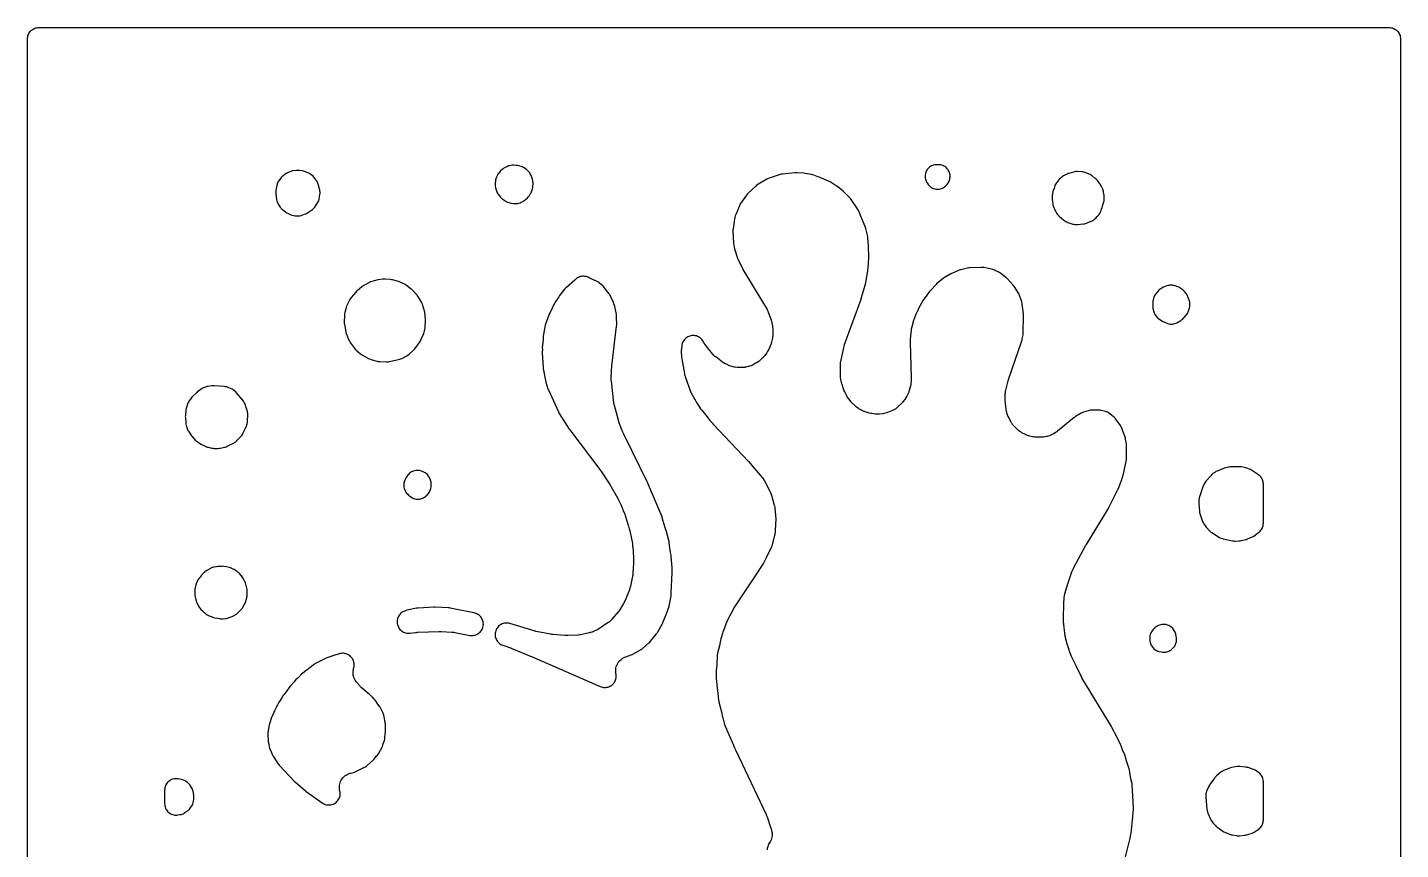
# Model space of a CAD drawing. Header units: millimetres. Extents: x 0 to 300, y 0 to 300.
# Drawn here: x -0.1 to 300.1, y 120.5 to 300.1 of the extents above; entities that cross this region are included whole.
import ezdxf

# ---------------------------------------------------------------- set-up
doc = ezdxf.new("R2010")
doc.units = ezdxf.units.MM
doc.layers.add('CUT', color=7, linetype='CONTINUOUS')

msp = doc.modelspace()

# ---------------------------------------------------------------- linework, layer by layer
at = {"layer": 'CUT'}
for points in [[(-0.15, 2.927), (-0.15, 297), (-0.15, 297.5886), (-0.135, 297.8947), (-0.099, 298.1371), (-0.0395, 298.3748), (0.0431, 298.6056), (0.1479, 298.8271), (0.2738, 299.0373), (0.4198, 299.2341), (0.5844, 299.4156), (0.7659, 299.5802), (0.9627, 299.7262), (1.1729, 299.8521), (1.3944, 299.9569), (1.6252, 300.0395), (1.8629, 300.099), (2.1053, 300.135), (2.4114, 300.15), (297.5872, 300.15), (297.8933, 300.135), (298.1357, 300.099), (298.3734, 300.0395), (298.6041, 299.9569), (298.8256, 299.8521), (299.0358, 299.7262), (299.2326, 299.5802), (299.4142, 299.4156), (299.5787, 299.2341), (299.7247, 299.0373), (299.8507, 298.8271), (299.9554, 298.6056), (300.038, 298.3748), (300.0975, 298.1371), (300.1335, 297.8947), (300.1485, 297.5886), (300.1485, 297.0131), (300.1485, 2.4114)], [(239.9612, 118.8582), (241.0174, 122.9747), (241.0774, 123.2929), (241.0946, 123.4336), (241.1643, 123.7114), (241.2263, 124.0634), (241.523, 126.9406), (241.5904, 127.4923), (241.604, 127.7252), (241.7638, 129.275), (241.7764, 129.4773), (241.7726, 129.68), (241.4777, 134.6324), (241.4533, 134.8622), (241.4078, 135.0887), (241.1946, 135.9435), (240.9259, 137.2671), (240.8402, 137.8357), (240.7942, 138.0663), (240.7268, 138.2915), (240.5529, 138.7866), (240.2166, 139.8655), (240.0134, 140.6804), (239.9453, 140.9072), (239.856, 141.1266), (239.34, 142.2401), (239.0335, 143.1126), (238.9159, 143.392), (237.6397, 145.9738), (237.6225, 146.0079), (237.6193, 146.0141), (237.541, 146.1551), (237.4728, 146.2692), (237.0944, 147.0857), (236.9623, 147.3333), (230.4809, 157.9945), (230.4729, 158.0095), (230.4548, 158.0432), (230.3401, 158.2567), (230.2013, 158.5149), (229.1774, 160.5749), (228.2002, 162.6281), (227.8379, 163.5817), (226.9779, 166.3503), (226.9308, 166.5151), (226.923, 166.5448), (226.8517, 166.8799), (226.8467, 166.9101), (226.8226, 167.0798), (226.4371, 170.3216), (226.4149, 170.5917), (226.4064, 170.7754), (226.4037, 171.0464), (226.4879, 174.2504), (226.5788, 175.4888), (226.5849, 175.5508), (226.726, 176.3159), (227.2762, 178.3085), (228.3614, 181.3484), (228.402, 181.4554), (228.6135, 181.9045), (228.6449, 181.9712), (228.6492, 181.9804), (231.3503, 186.9547), (231.3943, 187.0334), (231.4248, 187.0866), (231.4707, 187.1642), (236.3335, 195.1755), (236.3529, 195.2079), (236.3564, 195.2138), (236.4325, 195.3536), (238.3316, 199.1224), (238.4303, 199.3444), (239.0617, 200.9746), (239.0709, 200.9987), (239.0726, 201.0032), (239.1085, 201.1057), (239.5849, 202.5638), (239.6668, 202.8855), (240.1955, 205.744), (240.2267, 205.9701), (240.2372, 206.1981), (240.2377, 208.7063), (240.2279, 208.9281), (240.1985, 209.1481), (240.0136, 210.1792), (239.9681, 210.3835), (239.9056, 210.5832), (239.1983, 212.5521), (239.1138, 212.7579), (239.0113, 212.9555), (238.8917, 213.1432), (237.9148, 214.5349), (237.7426, 214.7532), (237.5473, 214.9511), (237.3312, 215.126), (236.2664, 215.8942), (236.0565, 216.0302), (235.8341, 216.1445), (235.6013, 216.236), (235.3606, 216.3039), (234.6741, 216.4607), (234.4707, 216.4984), (234.2648, 216.5191), (234.058, 216.5228), (232.5432, 216.4868), (232.3134, 216.4708), (232.0861, 216.4336), (231.8631, 216.3757), (230.8168, 216.0517), (230.5456, 215.9502), (230.288, 215.8181), (229.0783, 215.106), (228.9173, 215.0028), (228.7647, 214.8876), (225.1474, 211.9324), (224.9607, 211.7893), (224.8307, 211.6961), (224.635, 211.5648), (224.2665, 211.3341), (224.1216, 211.2478), (224.0954, 211.233), (223.819, 211.0928), (223.5312, 210.978), (223.5027, 210.9681), (223.3422, 210.9163), (222.8337, 210.7647), (222.6757, 210.7214), (222.6472, 210.7142), (222.3521, 210.6537), (222.0529, 210.6192), (222.0237, 210.6171), (221.86, 210.609), (220.6267, 210.5752), (220.4596, 210.5743), (220.4297, 210.5748), (220.1231, 210.5938), (219.8194, 210.6399), (219.7901, 210.6457), (219.6269, 210.6818), (219.0399, 210.8254), (218.8238, 210.8852), (218.7857, 210.897), (218.3664, 211.0546), (218.33, 211.0708), (218.1281, 211.1681), (217.3466, 211.5741), (217.1884, 211.6611), (217.1605, 211.6774), (216.882, 211.858), (216.6222, 212.0645), (216.598, 212.0858), (216.4651, 212.2081), (215.6931, 212.9537), (215.5581, 213.091), (215.5347, 213.1161), (215.3067, 213.3867), (215.1077, 213.6793), (215.0898, 213.7086), (214.9941, 213.8757), (214.4737, 214.8405), (214.3778, 215.031), (214.3617, 215.0655), (214.2032, 215.4614), (214.1911, 215.4974), (214.129, 215.7015), (214.0289, 216.0674), (213.9918, 216.2147), (213.9857, 216.2413), (213.9295, 216.5398), (213.9256, 216.5667), (213.9066, 216.7175), (213.7048, 218.633), (213.6861, 218.9061), (213.6802, 219.0917), (213.6814, 219.3654), (213.7109, 220.0816), (213.7232, 220.2674), (213.7262, 220.3005), (213.7782, 220.669), (213.7845, 220.7017), (213.8242, 220.8836), (214.3271, 222.9412), (214.3725, 223.1097), (214.406, 223.2234), (214.4591, 223.3896), (217.3276, 231.6885), (217.3848, 231.8778), (217.4268, 232.071), (217.5823, 232.9526), (217.6092, 233.1521), (217.62, 233.3531), (217.6725, 237.24), (217.6562, 237.5611), (217.4137, 239.6568), (217.3684, 239.9219), (217.2949, 240.1807), (216.8154, 241.5784), (216.7047, 241.8485), (216.5633, 242.1038), (215.7117, 243.4498), (215.584, 243.633), (215.4404, 243.8041), (214.1185, 245.2435), (213.9682, 245.3938), (213.8056, 245.5308), (212.638, 246.433), (212.3876, 246.6032), (212.1185, 246.742), (210.9746, 247.2466), (210.7036, 247.3478), (210.4228, 247.4171), (209.0404, 247.6741), (208.7654, 247.7096), (208.4883, 247.7145), (205.9552, 247.6181), (205.7108, 247.5968), (205.4697, 247.5516), (203.9958, 247.1998), (203.8117, 247.1483), (203.6319, 247.0829), (202.1413, 246.4747), (201.9651, 246.3947), (201.7956, 246.3013), (200.4107, 245.467), (200.1116, 245.2554), (198.7689, 244.1496), (198.5574, 243.954), (197.3192, 242.6682), (197.1014, 242.4088), (195.9446, 240.8255), (195.7775, 240.5641), (194.7604, 238.7319), (194.6609, 238.5322), (194.3599, 237.8537), (194.3034, 237.7452), (194.1769, 237.4698), (194.1013, 237.2706), (193.7505, 236.4799), (193.6796, 236.302), (193.6225, 236.1192), (193.1687, 234.4422), (193.1203, 234.2256), (193.0913, 234.0056), (192.9189, 232.021), (192.9102, 231.7456), (192.9118, 231.6775), (192.8906, 231.4225), (192.8842, 231.1124), (192.9798, 228.7959), (193.1059, 223.4581), (193.1057, 223.2723), (193.1024, 223.146), (193.093, 222.9604), (193.0455, 222.3338), (193.027, 222.1492), (193.0228, 222.1163), (192.9584, 221.751), (192.9511, 221.7187), (192.9054, 221.5388), (192.6419, 220.5994), (192.5898, 220.4294), (192.583, 220.4088), (192.4675, 220.1307), (192.4036, 219.9925), (192.3998, 219.9844), (192.3995, 219.9839), (192.3995, 219.9838), (192.3419, 219.8702), (192.1921, 219.5925), (191.7173, 218.8318), (191.6332, 218.703), (191.6177, 218.6803), (191.4488, 218.4534), (191.262, 218.2412), (191.2429, 218.2213), (191.1344, 218.1124), (190.1394, 217.1538), (190.0092, 217.0342), (189.9854, 217.0134), (189.7312, 216.8109), (189.4828, 216.6489), (189.1952, 216.4977), (189.1665, 216.4844), (189.0046, 216.4134), (187.967, 215.9875), (187.803, 215.9246), (187.7734, 215.9141), (187.4644, 215.8199), (187.148, 215.7551), (187.117, 215.7502), (186.9428, 215.7272), (186.1787, 215.6441), (185.9702, 215.6273), (185.9329, 215.6253), (185.5146, 215.6267), (185.4774, 215.6289), (185.2689, 215.6471), (184.5159, 215.734), (184.3411, 215.7583), (184.3099, 215.7634), (183.9647, 215.8367), (183.9341, 215.8447), (183.7645, 215.8934), (183.0943, 216.1031), (182.8965, 216.1711), (182.8616, 216.1842), (182.479, 216.3527), (182.4458, 216.3696), (182.2621, 216.4696), (181.6906, 216.8017), (181.5295, 216.9008), (181.5012, 216.9192), (181.1952, 217.141), (181.1689, 217.1622), (181.0246, 217.2844), (180.4744, 217.775), (180.3509, 217.8901), (180.3293, 217.9112), (180.0986, 218.1575), (180.079, 218.1805), (179.9722, 218.3112), (179.4642, 218.9622), (179.3567, 219.107), (179.3381, 219.1333), (179.1513, 219.4271), (178.9542, 219.7994), (178.6103, 220.4758), (178.501, 220.7106), (178.4323, 220.8725), (178.3395, 221.1143), (177.9936, 222.1172), (177.9487, 222.2563), (177.9411, 222.2814), (177.8676, 222.5643), (177.862, 222.5899), (177.8336, 222.7333), (177.6697, 223.6547), (177.6482, 226.3188), (177.6504, 226.4808), (177.6514, 226.5097), (177.6768, 226.8327), (177.6802, 226.8602), (178.3733, 230.1573), (178.4365, 230.4131), (178.4855, 230.585), (178.5665, 230.8357), (182.1696, 240.7753), (182.1785, 240.8002), (182.1801, 240.8047), (182.2145, 240.9105), (183.1631, 244.0583), (183.242, 244.4103), (183.6196, 246.9379), (183.6355, 247.1331), (183.6459, 247.1882), (183.6812, 247.455), (183.8654, 249.8235), (183.8723, 250.0723), (183.8232, 252.3093), (183.7942, 252.6377), (183.7194, 253.1197), (183.6293, 254.3658), (183.6065, 254.5672), (183.5675, 254.7661), (183.2173, 256.233), (183.1577, 256.4418), (183.0803, 256.6446), (182.033, 259.0668), (181.9526, 259.266), (181.8702, 259.4486), (181.8601, 259.4668), (181.5033, 260.2922), (181.3906, 260.5202), (181.2553, 260.7356), (179.8496, 262.7399), (179.7245, 262.9035), (179.5863, 263.0562), (178.4974, 264.1647), (178.2641, 264.3742), (176.9834, 265.3864), (176.7484, 265.5511), (175.3966, 266.3872), (175.2058, 266.494), (175.0064, 266.5837), (173.9868, 266.9898), (173.2411, 267.3408), (173.0125, 267.4348), (172.7758, 267.5059), (172.5521, 267.5611), (171.8323, 267.8478), (171.6156, 267.9227), (171.393, 267.9775), (169.9337, 268.2665), (169.5971, 268.3096), (168.1171, 268.398), (167.9204, 268.402), (167.7239, 268.3905), (164.9784, 268.1211), (164.7092, 268.0797), (164.4461, 268.0094), (162.0857, 267.2381), (161.8319, 267.1396), (161.5903, 267.0141), (159.5522, 265.8098), (159.3274, 265.66), (159.12, 265.4868), (157.4382, 263.9202), (157.251, 263.7259), (157.0858, 263.5126), (155.801, 261.6541), (155.6591, 261.4229), (155.543, 261.1777), (154.8202, 259.4081), (154.7391, 259.2353), (154.6302, 258.9629), (154.5539, 258.6795), (154.4465, 258.1607), (154.4085, 257.9171), (154.3965, 257.7035), (154.1558, 256.1627), (154.1285, 255.8932), (154.1306, 255.6224), (154.2951, 252.9626), (154.3424, 252.609), (154.5111, 251.7962), (154.575, 251.5513), (155.1472, 249.7392), (155.2672, 249.4315), (156.1978, 247.4451), (156.3215, 247.2134), (161.5929, 238.4827), (161.6799, 238.3307), (161.6948, 238.3032), (161.847, 237.9879), (161.8593, 237.9591), (161.8815, 237.9034), (162.4866, 236.2129), (162.5117, 236.1372), (162.5164, 236.1179), (162.5485, 235.9729), (162.7727, 234.8552), (162.7743, 234.8457), (162.7963, 234.7061), (162.7981, 234.6948), (162.8053, 234.6491), (162.8146, 234.59), (162.8467, 234.261), (162.8483, 234.2273), (162.8524, 234.0388), (162.8493, 233.0506), (162.8435, 232.8549), (162.8416, 232.82), (162.7995, 232.4308), (162.7939, 232.3963), (162.7577, 232.2038), (162.5771, 231.3653), (162.5303, 231.1727), (162.521, 231.1385), (162.3972, 230.7621), (162.3844, 230.7292), (162.3077, 230.5464), (161.9583, 229.7715), (161.8731, 229.5949), (161.857, 229.5637), (161.6594, 229.225), (161.6402, 229.1958), (161.5283, 229.0346), (161.0544, 228.3885), (160.9205, 228.2167), (160.8958, 228.1868), (160.5994, 227.8681), (160.5713, 227.8412), (160.4097, 227.6952), (159.8611, 227.2279), (159.7104, 227.1061), (159.683, 227.0851), (159.3639, 226.8657), (159.3344, 226.8476), (159.1667, 226.7506), (158.5675, 226.4241), (158.4287, 226.3522), (158.4036, 226.3398), (158.1407, 226.2238), (157.869, 226.1301), (157.8421, 226.1221), (157.6915, 226.0804), (156.9948, 225.9035), (156.8312, 225.8658), (156.8018, 225.8597), (156.5523, 225.8196), (156.1849, 225.7892), (156.1594, 225.7885), (155.9916, 225.7881), (155.3376, 225.8011), (155.1231, 225.8115), (155.085, 225.8144), (154.6597, 225.8719), (154.6221, 225.8792), (154.4126, 225.9261), (153.8912, 226.0586), (153.7425, 226.0997), (153.7161, 226.1076), (153.4244, 226.2078), (153.3986, 226.2179), (153.2561, 226.277), (152.698, 226.5218), (152.5015, 226.6149), (152.467, 226.6325), (152.0919, 226.852), (152.0596, 226.8735), (151.8822, 226.9992), (150.3658, 228.141), (150.238, 228.2417), (150.2156, 228.2602), (149.9932, 228.4601), (149.7889, 228.6785), (149.77, 228.7006), (149.6668, 228.8264), (148.0035, 230.9473), (147.9075, 231.0752), (147.8908, 231.0985), (147.7156, 231.3661), (147.7009, 231.3907), (147.6133, 231.5453), (147.4843, 231.7492), (147.3362, 231.9397), (147.1705, 232.1151), (146.9886, 232.2737), (146.7923, 232.414), (146.5834, 232.5347), (146.3639, 232.6347), (146.1357, 232.7131), (145.901, 232.7691), (145.662, 232.8023), (145.4209, 232.8122), (145.18, 232.7989), (144.9415, 232.7624), (144.7076, 232.7031), (144.4806, 232.6215), (144.2624, 232.5184), (144.0552, 232.3948), (143.8609, 232.2517), (143.6813, 232.0906), (143.5181, 231.9129), (143.3727, 231.7204), (143.2466, 231.5147), (143.1409, 231.2978), (143.0566, 231.0717), (142.9945, 230.8385), (142.9551, 230.6005), (142.8652, 229.8253), (142.85, 229.6231), (142.8512, 229.4204), (142.9161, 228.0326), (142.955, 227.6948), (143.546, 224.4986), (143.5803, 224.3021), (143.6366, 224.0543), (143.6732, 223.9459), (143.6913, 223.8877), (144.9412, 220.384), (145.0205, 220.1881), (145.1162, 219.9996), (145.9911, 218.4421), (146.1709, 218.1662), (146.6435, 217.5362), (147.0827, 216.823), (147.2782, 216.5488), (148.5224, 215.0315), (149.1017, 214.2593), (149.2798, 214.0473), (149.6683, 213.634), (149.7363, 213.551), (149.7572, 213.5259), (149.761, 213.5214), (149.8526, 213.4185), (157.5454, 205.2431), (160.4793, 201.8728), (160.6153, 201.7072), (160.6386, 201.6771), (160.7788, 201.4731), (161.1093, 200.9118), (162.2155, 198.8266), (162.306, 198.6442), (162.3104, 198.6346), (162.5633, 197.9214), (162.575, 197.8883), (162.5757, 197.8863), (162.5762, 197.885), (163.1663, 195.7567), (163.2047, 195.6061), (163.211, 195.579), (163.269, 195.2737), (163.273, 195.2462), (163.2925, 195.092), (163.4624, 193.4748), (163.4805, 193.2158), (163.4868, 193.0398), (163.487, 192.7801), (163.3966, 190.1082), (163.3837, 189.9004), (163.3804, 189.8634), (163.3245, 189.4799), (163.3036, 189.3887), (163.3007, 189.3761), (163.2753, 189.2645), (163.2464, 189.138), (162.6312, 186.7869), (162.6178, 186.7409), (162.5761, 186.647), (161.4222, 184.2266), (160.8294, 183.0766), (160.8022, 183.0318), (158.5598, 179.6055), (154.6325, 173.7528), (154.4917, 173.5156), (152.8276, 170.324), (152.7092, 170.061), (151.9206, 167.9984), (151.8236, 167.6841), (151.5926, 166.713), (151.5142, 166.4807), (151.4368, 166.1975), (151.1759, 164.9613), (150.7917, 163.3463), (150.7504, 163.1317), (150.7281, 162.9143), (150.6108, 160.9172), (150.5185, 160.0648), (150.5042, 159.8298), (150.4914, 158.8855), (150.4608, 158.3645), (150.4572, 158.1592), (150.4704, 157.9543), (150.631, 156.4397), (150.895, 153.8719), (150.9186, 153.7263), (150.9825, 153.1244), (151.0457, 152.7716), (151.6821, 150.2698), (151.8104, 149.6958), (151.8719, 149.4705), (151.9352, 149.2752), (152.3153, 147.7809), (152.3733, 147.5864), (152.4469, 147.3972), (154.2389, 143.2915), (154.4833, 142.6982), (154.4946, 142.6713), (154.4965, 142.6668), (154.547, 142.5558), (154.6786, 142.2841), (154.7232, 142.1819), (154.7548, 142.1124), (161.3966, 128.0803), (161.4747, 127.9038), (161.5246, 127.7825), (161.5935, 127.6021), (162.4602, 125.1449), (162.5126, 124.985), (162.5214, 124.9561), (162.6044, 124.6299), (162.6105, 124.6005), (162.641, 124.4349), (162.6618, 124.3056), (162.686, 124.1278), (162.6896, 124.096), (162.7106, 123.767), (162.7011, 123.4663), (162.6628, 123.168), (162.5962, 122.8747), (162.5019, 122.589), (162.3808, 122.3137), (162.2339, 122.0513), (162.0708, 121.8159), (161.9386, 121.603), (161.8284, 121.378), (161.7412, 121.143), (161.678, 120.9005), (161.6394, 120.6528), (161.6258, 120.4026)]]:
    msp.add_lwpolyline(points, dxfattribs=at)
for points in [[(54.3429, 262.5259), (54.394, 262.2583), (54.4739, 261.9978), (54.5817, 261.7475), (54.716, 261.5105), (55.1096, 260.8968), (55.2337, 260.7205), (55.3725, 260.5556), (55.525, 260.4032), (55.6901, 260.2645), (56.2676, 259.8205), (56.4982, 259.6628), (56.745, 259.5319), (57.2732, 259.2884), (57.4821, 259.2033), (57.6979, 259.1374), (58.1246, 259.0278), (58.3295, 258.9842), (58.5372, 258.958), (58.7465, 258.9492), (58.9287, 258.9492), (59.1881, 258.9627), (59.4447, 259.003), (59.6958, 259.0698), (60.427, 259.3056), (60.6576, 259.3927), (60.8786, 259.5021), (61.0876, 259.6328), (62.1596, 260.3786), (62.3523, 260.5271), (62.5297, 260.6937), (62.69, 260.8767), (62.8318, 261.0744), (63.3129, 261.8193), (63.4421, 262.0442), (63.5473, 262.2813), (63.6274, 262.528), (63.6815, 262.7817), (63.819, 263.643), (63.8457, 263.8874), (63.8483, 264.1332), (63.8268, 264.3781), (63.7813, 264.6198), (63.5241, 265.6921), (63.465, 265.8991), (63.3882, 266.1002), (63.2945, 266.294), (63.1844, 266.479), (62.8086, 267.0528), (62.6604, 267.256), (62.4924, 267.4433), (62.3066, 267.6128), (61.8174, 268.0156), (61.6212, 268.1617), (61.4117, 268.2879), (61.1908, 268.393), (60.6393, 268.6231), (60.4408, 268.6963), (60.2368, 268.7524), (60.0288, 268.791), (59.3602, 268.8861), (59.1421, 268.9075), (58.923, 268.9096), (58.7045, 268.8926), (58.0337, 268.8105), (57.8304, 268.7771), (57.6306, 268.7271), (57.4356, 268.6608), (56.8343, 268.4283), (56.6204, 268.3338), (56.4163, 268.2199), (56.2237, 268.0873), (55.6791, 267.6737), (55.4892, 267.5139), (55.316, 267.3361), (55.1613, 267.142), (54.8101, 266.6535), (54.6877, 266.4659), (54.5825, 266.2681), (54.4954, 266.0618), (54.4272, 265.8484), (54.3783, 265.6298), (54.1886, 264.5571), (54.1568, 264.3016), (54.1515, 264.0441), (54.1728, 263.7875)], [(102.2131, 265.114), (102.2581, 264.8753), (102.3259, 264.642), (102.4161, 264.4165), (102.5992, 264.0162), (102.7076, 263.8059), (102.8355, 263.6069), (102.9817, 263.4208), (103.3046, 263.0473), (103.4971, 262.8481), (103.7105, 262.6715), (104.117, 262.3713), (104.2898, 262.2545), (104.4717, 262.1525), (104.6614, 262.0661), (105.1217, 261.8791), (105.3242, 261.8069), (105.5321, 261.7523), (105.7439, 261.7158), (106.1525, 261.6633), (106.3801, 261.6446), (106.6084, 261.6467), (106.8355, 261.6696), (107.0949, 261.7078), (107.3503, 261.7592), (107.599, 261.8369), (107.8382, 261.94), (108.1772, 262.1076), (108.3947, 262.2289), (108.599, 262.3713), (108.7881, 262.5332), (109.2251, 262.9469), (109.3702, 263.0962), (109.5024, 263.2571), (109.6207, 263.4284), (109.8704, 263.8242), (109.9824, 264.021), (110.0762, 264.2272), (110.151, 264.4411), (110.2907, 264.9076), (110.3564, 265.1832), (110.3906, 265.4645), (110.4232, 265.9735), (110.4275, 266.1996), (110.4113, 266.4252), (110.3748, 266.6484), (110.2972, 267.0174), (110.2461, 267.2185), (110.1785, 267.4146), (110.0949, 267.6045), (109.9175, 267.9658), (109.8125, 268.1579), (109.6911, 268.3402), (109.5541, 268.5111), (109.3048, 268.7958), (109.1423, 268.9647), (108.9646, 269.1177), (108.7734, 269.2533), (108.4596, 269.4545), (108.2613, 269.5692), (108.0532, 269.6653), (107.8373, 269.7419), (107.3042, 269.9039), (107.0079, 269.9746), (106.7052, 270.0087), (106.2448, 270.0323), (105.9564, 270.0305), (105.6702, 269.9954), (105.3255, 269.9328), (105.1042, 269.8822), (104.8884, 269.8117), (104.6799, 269.7219), (104.292, 269.5335), (104.0327, 269.3879), (103.7926, 269.2125), (103.488, 268.9611), (103.2664, 268.7543), (103.0714, 268.5222), (102.8628, 268.2407), (102.7468, 268.0699), (102.6452, 267.8902), (102.5589, 267.7026), (102.3747, 267.2546), (102.2979, 267.0409), (102.2409, 266.8212), (102.2041, 266.5971), (102.1514, 266.1511), (102.1354, 265.9393), (102.1375, 265.7269), (102.1576, 265.5155)], [(201.3426, 266.4121), (201.395, 266.5211), (201.4886, 266.7426), (201.5606, 266.972), (201.6101, 267.2072), (201.6368, 267.4462), (201.6405, 267.6866), (201.621, 267.9262), (201.5787, 268.1629), (201.5137, 268.3944), (201.4269, 268.6185), (201.3189, 268.8333), (201.1908, 269.0368), (201.1588, 269.0825), (201.012, 269.2724), (200.8476, 269.4474), (200.6672, 269.6057), (200.4724, 269.7461), (200.2651, 269.8671), (200.0471, 269.9677), (199.8205, 270.0469), (199.5873, 270.104), (199.3497, 270.1385), (199.1099, 270.15), (198.6891, 270.15), (198.451, 270.1386), (198.215, 270.1046), (197.9833, 270.0483), (197.758, 269.9701), (197.5413, 269.8709), (197.3349, 269.7514), (197.1409, 269.6129), (196.9609, 269.4565), (196.7967, 269.2836), (196.6497, 269.0959), (196.6228, 269.0579), (196.4946, 268.8576), (196.386, 268.6459), (196.298, 268.4249), (196.2315, 268.1965), (196.1869, 267.9629), (196.1648, 267.726), (196.1653, 267.4882), (196.1883, 267.2514), (196.2338, 267.0179), (196.3013, 266.7898), (196.3901, 266.5692), (196.4995, 266.358), (196.6285, 266.1581), (196.8513, 265.8464), (197.0078, 265.6493), (197.1832, 265.469), (197.376, 265.3072), (197.584, 265.1656), (197.8052, 265.0456), (198.0373, 264.9484), (198.278, 264.8751), (198.5249, 264.8264), (198.7754, 264.8027), (199.0271, 264.8044), (199.2773, 264.8313), (199.5235, 264.8832), (199.7632, 264.9597), (199.9941, 265.0598), (200.2137, 265.1826), (200.4199, 265.3269), (200.6105, 265.4912), (200.8149, 265.6862), (200.9709, 265.8491), (201.1116, 266.0253), (201.2358, 266.2135)], [(223.9874, 263.4309), (223.9574, 263.2313), (223.933, 262.9916), (223.9319, 262.7507), (223.954, 262.5107), (224.0828, 261.5964), (224.1381, 261.3186), (224.2246, 261.0488), (224.4471, 260.4693), (224.5353, 260.267), (224.5659, 260.2108), (224.5753, 260.189), (224.6965, 259.9703), (224.9897, 259.499), (225.1356, 259.2891), (225.3023, 259.0951), (225.4879, 258.9192), (226.5333, 258.0253), (226.7239, 257.8776), (226.9278, 257.749), (227.1431, 257.6406), (227.3679, 257.5535), (228.4585, 257.1902), (228.71, 257.1207), (228.9673, 257.0779), (229.2276, 257.0621), (229.4882, 257.0735), (230.8137, 257.2011), (231.0281, 257.2312), (231.239, 257.2797), (231.445, 257.3462), (231.6445, 257.4304), (232.8159, 257.9853), (233.0669, 258.1224), (233.3007, 258.2872), (233.5141, 258.4776), (233.8312, 258.795), (233.9748, 258.9516), (234.1047, 259.1198), (234.2198, 259.2984), (234.4255, 259.6496), (234.5471, 259.8848), (234.6431, 260.1317), (234.7597, 260.4863), (234.7781, 260.5209), (234.8724, 260.7516), (234.9433, 260.9905), (234.9933, 261.1961), (235.1935, 261.8043), (235.2548, 262.0241), (235.2959, 262.2484), (235.3163, 262.4756), (235.316, 262.7037), (235.313, 262.7677), (235.3155, 262.8067), (235.3181, 263.2922), (235.3105, 263.5019), (235.2853, 263.7102), (235.2087, 264.1771), (235.162, 264.3987), (235.0955, 264.6152), (235.0096, 264.8248), (234.7484, 265.3878), (234.6377, 265.5994), (234.5074, 265.7994), (234.3956, 265.9395), (233.8441, 266.6844), (233.7062, 266.8546), (233.5539, 267.012), (233.3885, 267.1555), (232.6705, 267.725), (232.4729, 267.8667), (232.2624, 267.9885), (232.0411, 268.0893), (231.1816, 268.4312), (230.9125, 268.521), (230.635, 268.5796), (230.3527, 268.6065), (229.4068, 268.6426), (229.1494, 268.6391), (228.8938, 268.6092), (228.6425, 268.5532), (227.5952, 268.2623), (227.3963, 268.198), (227.2035, 268.1173), (227.0182, 268.0208), (226.4488, 267.6935), (226.2413, 267.5601), (226.0479, 267.4069), (225.5598, 266.9796), (225.3655, 266.7897), (225.1928, 266.5799), (224.9069, 266.1911), (224.7639, 265.9739), (224.6443, 265.7429), (224.5493, 265.5008), (224.3619, 264.9389), (224.2825, 264.7629), (224.198, 264.5503), (224.1333, 264.3308), (224.089, 264.1063), (224.0889, 264.1054), (224.0479, 263.9589), (224.0052, 263.7175), (223.9865, 263.4731)], [(69.5145, 233.3841), (69.6073, 233.1205), (70.1521, 231.8124), (70.2814, 231.5473), (70.441, 231.2993), (71.3077, 230.1123), (71.4773, 229.9045), (71.6682, 229.716), (72.6736, 228.8245), (72.9014, 228.6451), (73.1485, 228.4932), (74.4252, 227.8069), (74.675, 227.6899), (74.9361, 227.6011), (76.3183, 227.2149), (76.585, 227.1559), (76.8566, 227.1264), (78.2978, 227.0487), (78.5387, 227.0474), (78.7787, 227.0692), (79.0154, 227.114), (81.2927, 227.6602), (81.4982, 227.7189), (81.698, 227.7949), (81.8906, 227.8878), (82.8174, 228.3845), (83.069, 228.5391), (83.3007, 228.7224), (84.258, 229.5764), (84.4289, 229.7443), (84.5831, 229.9278), (85.3858, 230.9824), (85.5227, 231.1816), (85.6397, 231.3931), (86.3508, 232.8385), (86.4471, 233.061), (86.5215, 233.2919), (86.7492, 234.1375), (86.8053, 234.4017), (86.8325, 234.6703), (86.894, 235.9794), (86.8872, 236.3151), (86.7496, 237.8844), (86.7121, 238.1483), (86.6468, 238.4068), (86.2755, 239.6035), (86.1724, 239.8778), (86.0379, 240.1382), (85.4001, 241.2133), (85.2472, 241.4414), (85.0702, 241.6514), (84.0853, 242.6975), (83.9347, 242.8445), (83.7722, 242.9784), (82.7529, 243.7485), (82.5323, 243.8974), (82.2972, 244.0221), (81.2194, 244.5216), (81.0201, 244.6038), (80.8144, 244.6684), (79.6817, 244.9716), (79.4465, 245.0225), (79.2074, 245.0506), (78.0597, 245.1298), (77.8209, 245.1348), (77.5828, 245.1171), (76.4634, 244.9796), (76.2246, 244.9384), (75.9909, 244.8743), (74.8977, 244.5167), (74.682, 244.4349), (74.4748, 244.3336), (73.4014, 243.7461), (73.1939, 243.6191), (72.9998, 243.4725), (71.9717, 242.6145), (71.8176, 242.4746), (71.6757, 242.3223), (70.6663, 241.145), (70.5005, 240.9289), (70.3593, 240.6961), (69.7377, 239.5328), (69.6115, 239.2579), (69.5194, 238.9697), (69.2329, 237.841), (69.178, 237.5563), (69.1564, 237.2672), (69.1316, 235.7681), (69.1387, 235.534), (69.1677, 235.3016), (69.4516, 233.6565)], [(104.3908, 169.9516), (104.1512, 169.9166), (103.9161, 169.8586), (103.6877, 169.7781), (103.4682, 169.6759), (103.2596, 169.5529), (103.0639, 169.4103), (102.8829, 169.2495), (102.7183, 169.0719), (102.5716, 168.8792), (102.4443, 168.6732), (102.3375, 168.4559), (102.2523, 168.2292), (102.1893, 167.9954), (102.1493, 167.7566), (102.1326, 167.515), (102.1393, 167.2729), (102.1694, 167.0327), (102.2226, 166.7965), (102.2984, 166.5665), (102.3961, 166.3449), (102.5148, 166.1339), (102.6534, 165.9353), (102.8105, 165.751), (102.9847, 165.5828), (103.1744, 165.4323), (103.3777, 165.3008), (103.5928, 165.1895), (103.8176, 165.0997), (105.4961, 164.5214), (105.6062, 164.4815), (105.6806, 164.4532), (105.7893, 164.41), (109.9862, 162.6639), (110.0126, 162.6528), (110.0304, 162.6452), (110.0567, 162.6339), (125.128, 156.0926), (125.3537, 156.0074), (125.5866, 155.9442), (125.8245, 155.9039), (126.0651, 155.8866), (126.3063, 155.8927), (126.5458, 155.9219), (126.7814, 155.9741), (127.0108, 156.0488), (127.232, 156.1452), (127.4429, 156.2626), (127.6414, 156.3996), (127.8258, 156.5552), (127.9944, 156.7279), (128.1455, 156.916), (128.2778, 157.1178), (128.39, 157.3314), (128.4811, 157.5548), (128.5503, 157.786), (128.5968, 158.0227), (128.6203, 158.2629), (128.6205, 158.5042), (128.5975, 158.7443), (128.5575, 158.9499), (128.5115, 159.2712), (128.498, 159.5798), (128.5148, 159.8882), (128.5617, 160.1934), (128.6384, 160.4926), (128.7441, 160.7829), (128.8777, 161.0613), (129.038, 161.3254), (129.2234, 161.5724), (129.4322, 161.8), (129.6623, 162.0061), (129.9115, 162.1886), (130.1773, 162.3457), (130.4843, 162.4886), (130.5148, 162.501), (130.687, 162.5662), (131.8754, 162.983), (132.0836, 163.0667), (132.2836, 163.1688), (133.8966, 164.0859), (134.0978, 164.2134), (134.2861, 164.3595), (135.7833, 165.6402), (135.95, 165.7966), (136.1018, 165.9676), (137.3992, 167.5714), (137.521, 167.7351), (137.6289, 167.9081), (138.7421, 169.866), (138.8276, 170.0304), (138.9008, 170.2007), (139.3908, 171.4691), (139.8931, 172.759), (139.9281, 172.8599), (140.0599, 173.2011), (140.1313, 173.4138), (140.1833, 173.6321), (140.6212, 175.9198), (140.651, 176.1176), (140.6648, 176.3171), (140.7231, 178.3191), (140.7942, 179.1626), (140.797, 179.1979), (140.7974, 179.2044), (140.8034, 179.3533), (140.822, 181.141), (140.8261, 181.2275), (140.8253, 181.4535), (140.8303, 181.9379), (140.8305, 181.975), (140.8304, 181.9813), (140.825, 182.1357), (140.667, 184.5168), (140.6253, 184.8351), (140.5176, 185.381), (140.3556, 186.3346), (140.2148, 187.5939), (140.1814, 187.8081), (140.1296, 188.0185), (139.7247, 189.4016), (139.6482, 189.7891), (139.6051, 189.9715), (139.5484, 190.1501), (139.3308, 190.7563), (139.0491, 191.807), (138.9522, 192.0965), (138.8922, 192.245), (138.5005, 193.5829), (138.3983, 193.8672), (135.4562, 200.7157), (135.4462, 200.7388), (135.4443, 200.7429), (135.3995, 200.8389), (130.3479, 211.0814), (130.0026, 211.8142), (129.943, 211.9633), (129.2204, 213.9155), (129.166, 214.0731), (129.1314, 214.181), (129.0841, 214.3409), (128.2228, 217.5071), (128.1884, 217.6437), (128.1827, 217.6682), (128.1294, 217.9447), (128.1256, 217.9696), (128.1067, 218.1091), (127.5578, 222.8451), (127.5429, 223.0025), (127.5408, 223.0307), (127.531, 223.3465), (127.5313, 223.3748), (127.5364, 223.5328), (127.6847, 226.3169), (127.7282, 226.7957), (128.6978, 234.8497), (128.7156, 235.1791), (128.6936, 236.9791), (128.6808, 237.2023), (128.6482, 237.4235), (128.3636, 238.8942), (128.3065, 239.128), (128.2272, 239.3553), (128.0717, 239.7404), (128.0598, 239.8031), (127.9898, 240.0835), (127.8878, 240.3539), (127.4649, 241.3052), (127.3625, 241.5098), (127.2418, 241.7041), (127.1519, 241.823), (127.1, 241.8969), (126.0081, 243.3096), (125.8393, 243.506), (125.6512, 243.6839), (124.9754, 244.2596), (124.8011, 244.3952), (124.6156, 244.5149), (124.4202, 244.6178), (122.9778, 245.2978), (122.8519, 245.36), (122.8296, 245.3716), (122.6991, 245.4455), (122.4823, 245.5547), (122.2561, 245.6425), (122.0223, 245.7078), (121.7834, 245.7502), (121.5414, 245.7692), (121.2988, 245.7646), (121.0577, 245.7366), (120.8205, 245.6853), (120.5894, 245.6113), (120.3665, 245.5151), (120.154, 245.3979), (119.9539, 245.2606), (119.7681, 245.1045), (119.6658, 245.0098), (119.5432, 244.9135), (117.7098, 243.323), (117.5456, 243.1668), (117.3961, 242.9965), (116.233, 241.5429), (116.051, 241.2833), (115.5768, 240.5063), (115.2799, 240.1059), (115.1549, 239.9205), (115.047, 239.7247), (114.133, 237.876), (114.0339, 237.6476), (113.2285, 235.5049), (113.1601, 235.2953), (113.1105, 235.0806), (112.6685, 232.6946), (112.6312, 232.3893), (112.6054, 231.9609), (112.4575, 230.5685), (112.4445, 230.3767), (112.4464, 230.1844), (112.4695, 229.7021), (112.4461, 229.3127), (112.4459, 229.0168), (112.6302, 225.8626), (112.6637, 225.5756), (113.1217, 222.9702), (113.2077, 222.6262), (113.6856, 221.1642), (113.7856, 220.9072), (115.9686, 216.1009), (116.1417, 215.7832), (118.3451, 212.3546), (118.3653, 212.3237), (118.3689, 212.3182), (118.4589, 212.1914), (125.0167, 203.5325), (125.0799, 203.4483), (125.1291, 203.3813), (125.1735, 203.3189), (125.2374, 203.226), (127.2355, 200.2295), (128.9152, 197.3676), (128.9537, 197.2967), (128.9895, 197.2248), (129.0667, 197.0602), (129.5886, 195.8732), (129.8989, 195.1294), (130.1441, 194.5419), (130.4632, 193.7769), (130.5899, 193.4731), (131.316, 191.1397), (131.4695, 190.5355), (131.5263, 190.3121), (131.567, 190.1519), (131.6698, 189.7476), (132.1465, 187.3601), (132.1916, 186.8957), (132.2084, 186.7227), (132.2152, 186.6536), (132.3136, 185.6409), (132.4265, 184.0457), (132.4316, 183.9079), (132.4289, 183.81), (132.4217, 183.5454), (132.4081, 183.0484), (132.2691, 180.8837), (132.2426, 180.6192), (132.2184, 180.4404), (132.1733, 180.1785), (131.7216, 178.0168), (131.5423, 177.3279), (131.5036, 177.2196), (130.7532, 175.2454), (130.7513, 175.2416), (130.7343, 175.2082), (130.7273, 175.1946), (130.221, 174.2013), (129.2839, 172.6581), (129.21, 172.5425), (127.6145, 170.7216), (127.505, 170.602), (127.485, 170.581), (127.2699, 170.3746), (127.0378, 170.1876), (127.0145, 170.1704), (126.8819, 170.0771), (124.7186, 168.6229), (124.5907, 168.5599), (123.5166, 168.072), (123.3401, 167.9972), (123.3083, 167.9847), (122.9452, 167.8627), (122.9122, 167.8535), (122.7265, 167.8065), (120.9105, 167.3968), (120.7453, 167.3634), (120.7156, 167.3581), (120.3815, 167.3137), (120.3515, 167.3111), (120.1832, 167.3002), (118.0496, 167.2104), (117.7985, 167.2082), (117.6282, 167.2125), (117.3776, 167.2271), (114.7193, 167.472), (114.5287, 167.4945), (114.3997, 167.5131), (114.2105, 167.5453), (111.135, 168.1503), (110.958, 168.1896), (110.8385, 168.2192), (110.6636, 168.267), (105.3492, 169.8582), (105.1141, 169.9164), (104.8745, 169.9515), (104.6326, 169.9633)], [(246.1084, 240.9029), (246.0195, 240.5461), (245.9715, 240.3025), (245.9479, 240.0553), (245.9489, 239.807), (246.0057, 238.7551), (246.0336, 238.4939), (246.0888, 238.237), (246.1706, 237.9873), (246.2782, 237.7475), (246.439, 237.4347), (246.5576, 237.2285), (246.6952, 237.0346), (246.8507, 236.8546), (247.0225, 236.6902), (247.2092, 236.5429), (247.9125, 236.0403), (248.1449, 235.8929), (248.3921, 235.7718), (249.0248, 235.5042), (249.2594, 235.4185), (249.5015, 235.3566), (249.7485, 235.3192), (249.998, 235.3067), (250.2475, 235.3191), (250.4945, 235.3563), (250.7366, 235.418), (250.9713, 235.5036), (251.1963, 235.6121), (252.069, 236.0883), (252.2662, 236.2081), (252.4515, 236.3454), (252.6233, 236.4993), (252.7803, 236.6683), (253.2649, 237.2413), (253.4167, 237.4401), (253.5479, 237.6532), (253.6571, 237.8782), (253.7433, 238.1131), (253.9842, 238.8875), (254.0471, 239.1326), (254.0848, 239.3828), (254.0971, 239.6355), (254.097, 239.6915), (254.0864, 239.9159), (254.0557, 240.1384), (254.0052, 240.3573), (253.9353, 240.5707), (253.6596, 241.2996), (253.5492, 241.5493), (253.4123, 241.7854), (253.2504, 242.0052), (252.9242, 242.401), (252.7377, 242.6034), (252.53, 242.7841), (252.1913, 243.0476), (252.0244, 243.1668), (251.8482, 243.2719), (251.6641, 243.3623), (251.2437, 243.5474), (251.0445, 243.6251), (250.8395, 243.6856), (250.63, 243.7283), (250.3574, 243.7718), (250.1324, 243.7973), (249.9059, 243.8024), (249.6799, 243.7869), (249.458, 243.7616), (249.2412, 243.7271), (249.0282, 243.6738), (248.8208, 243.602), (248.4415, 243.4518), (248.1792, 243.3299), (247.9328, 243.1785), (247.5695, 242.9254), (247.3826, 242.7815), (247.21, 242.6207), (247.0533, 242.4443), (246.5886, 241.8684), (246.4298, 241.6481), (246.2958, 241.4118), (246.1882, 241.1624)], [(34.5013, 213.4513), (34.5731, 213.1648), (34.7884, 212.4806), (34.863, 212.2752), (34.9553, 212.0771), (35.0645, 211.8878), (35.5781, 211.0814), (35.7134, 210.8895), (35.8661, 210.7111), (36.5592, 209.9745), (36.7395, 209.8011), (36.9362, 209.6467), (37.6701, 209.1276), (37.8785, 208.9952), (38.0989, 208.8839), (38.8776, 208.538), (39.1256, 208.4433), (39.3823, 208.3754), (40.1989, 208.2052), (40.4528, 208.1657), (40.7095, 208.1526), (41.567, 208.1527), (41.8364, 208.1673), (42.1026, 208.2108), (42.9162, 208.3894), (43.1192, 208.443), (43.317, 208.5134), (43.5081, 208.6002), (45.0228, 209.366), (45.2183, 209.4761), (45.4031, 209.6033), (45.5758, 209.7465), (45.7349, 209.9047), (46.5654, 210.8077), (46.7153, 210.9867), (46.8478, 211.1789), (46.9618, 211.3827), (47.5666, 212.5932), (47.6627, 212.811), (47.7377, 213.0369), (47.8783, 213.5395), (47.9407, 213.8263), (47.969, 214.1185), (48.0208, 215.4858), (48.0179, 215.7338), (47.9904, 215.9803), (47.9387, 216.2228), (47.6431, 217.3343), (47.5665, 217.5735), (47.4662, 217.8038), (47.2788, 218.1813), (47.1312, 218.4389), (46.9541, 218.6772), (45.6, 220.2896), (45.3898, 220.5109), (45.1542, 220.7049), (44.8734, 220.9087), (44.641, 221.0586), (44.3934, 221.1818), (43.7221, 221.4709), (43.4619, 221.5662), (43.1928, 221.6321), (42.9181, 221.6678), (40.6837, 221.8334), (40.4099, 221.8386), (40.1372, 221.8139), (39.3445, 221.6979), (39.0497, 221.6365), (38.7645, 221.5401), (38.327, 221.3621), (38.0916, 221.2518), (37.869, 221.1177), (37.2307, 220.6863), (37.0375, 220.5416), (36.8591, 220.379), (35.7951, 219.3106), (35.6303, 219.128), (35.4842, 218.93), (35.163, 218.4465), (35.0474, 218.2544), (34.9495, 218.0527), (34.8701, 217.8431), (34.6258, 217.0993), (34.5558, 216.84), (34.5141, 216.5747), (34.3895, 215.3616), (34.3767, 215.1487), (34.3822, 214.9354), (34.4637, 213.7443)], [(83.9355, 197.4003), (84.146, 197.2848), (84.3667, 197.1901), (84.5954, 197.1169), (84.83, 197.0661), (84.8318, 197.0658), (85.0761, 197.0373), (85.322, 197.0329), (85.5672, 197.0527), (85.8092, 197.0966), (86.0457, 197.164), (86.2745, 197.2543), (86.4933, 197.3666), (86.7, 197.4999), (86.878, 197.6275), (87.0626, 197.7735), (87.2328, 197.9363), (87.3868, 198.1143), (87.5372, 198.3057), (87.6761, 198.501), (87.7956, 198.7086), (87.8947, 198.9267), (87.9896, 199.1653), (88.0702, 199.4016), (88.1268, 199.6447), (88.1589, 199.8923), (88.1674, 200.0002), (88.1747, 200.2466), (88.1577, 200.4925), (88.1165, 200.7355), (88.0517, 200.9733), (87.8982, 201.4432), (87.8104, 201.673), (87.7004, 201.8931), (87.5694, 202.1014), (87.4184, 202.2957), (87.2492, 202.4743), (87.0631, 202.6353), (86.8622, 202.7773), (86.6482, 202.8989), (86.4234, 202.9988), (86.0308, 203.1506), (85.8006, 203.227), (85.564, 203.2808), (85.3233, 203.3113), (85.0808, 203.3184), (85.0092, 203.317), (84.7607, 203.2998), (84.5152, 203.2579), (84.275, 203.1918), (84.0426, 203.1022), (83.8202, 202.9898), (83.6102, 202.8559), (83.4145, 202.7017), (83.2351, 202.5288), (83.1192, 202.4054), (82.9611, 202.2196), (82.8219, 202.0194), (82.7028, 201.8065), (82.4092, 201.2155), (82.3158, 201.0033), (82.2424, 200.7834), (82.1897, 200.5577), (82.1582, 200.3281), (82.1481, 200.0965), (82.1594, 199.8649), (82.1922, 199.6355), (82.2461, 199.41), (82.3206, 199.1905), (82.3602, 199.0896), (82.4737, 198.8409), (82.6138, 198.6061), (82.7786, 198.388), (83.0081, 198.1165), (83.1903, 197.923), (83.3921, 197.7498), (83.611, 197.5991)], [(256.2021, 194.1426), (256.2494, 193.9275), (256.3154, 193.7174), (256.8706, 192.1897), (256.9822, 191.9294), (257.1226, 191.6835), (257.4851, 191.1244), (257.6207, 190.9352), (257.7732, 190.7595), (258.3718, 190.1316), (258.5226, 189.9861), (258.6852, 189.8537), (258.8582, 189.7354), (260.5402, 188.6863), (260.7315, 188.5784), (260.9314, 188.4877), (261.1386, 188.4148), (261.3513, 188.3605), (263.3727, 187.9375), (263.5746, 187.9038), (263.7786, 187.8868), (263.9833, 187.8865), (264.8673, 187.9214), (265.0972, 187.9411), (265.3243, 187.9819), (266.2796, 188.1997), (266.4979, 188.26), (266.7099, 188.3398), (267.5543, 188.7021), (267.8014, 188.8247), (268.0335, 188.9738), (269.1136, 189.755), (269.2982, 189.9022), (269.468, 190.0662), (269.6216, 190.2455), (269.7576, 190.4384), (269.8748, 190.6433), (269.9722, 190.8584), (270.0488, 191.0817), (270.104, 191.3112), (270.1374, 191.5449), (270.1485, 191.7807), (270.1485, 200.3233), (270.1366, 200.5671), (270.101, 200.8086), (270.042, 201.0454), (269.9601, 201.2754), (269.8563, 201.4963), (269.7314, 201.706), (269.5866, 201.9025), (269.4234, 202.084), (269.2432, 202.2487), (269.0478, 202.395), (267.7684, 203.2592), (267.5545, 203.3886), (267.3287, 203.496), (266.5367, 203.8252), (266.2887, 203.9133), (266.0327, 203.9749), (265.3409, 204.1031), (265.0852, 204.137), (264.8274, 204.1443), (263.0347, 204.1028), (262.8189, 204.0884), (262.6052, 204.0555), (261.8917, 203.9137), (261.6541, 203.8542), (261.4234, 203.7717), (260.0153, 203.1891), (259.7492, 203.0601), (259.5003, 202.9006), (259.1241, 202.6269), (258.9026, 202.4455), (258.7033, 202.24), (257.6624, 201.0355), (257.5116, 200.8428), (257.3805, 200.6362), (257.0078, 199.9806), (256.8997, 199.7674), (256.8125, 199.5448), (256.2232, 197.7992), (256.1549, 197.5575), (256.1112, 197.3102), (256.0326, 196.6825), (256.0137, 196.4223), (256.022, 196.1616), (256.1739, 194.3611)], [(36.7346, 174.7935), (36.8433, 174.5342), (37.1584, 173.8876), (37.2813, 173.665), (37.4261, 173.4561), (37.8663, 172.8853), (38.0248, 172.6994), (38.2006, 172.5298), (38.6857, 172.1058), (38.9045, 171.935), (39.1409, 171.7895), (39.5964, 171.5429), (39.8065, 171.4416), (40.0251, 171.3603), (40.2129, 171.3097), (40.3033, 171.2693), (40.5591, 171.1863), (40.8223, 171.1313), (41.4687, 171.0322), (41.8322, 170.9524), (42.0686, 170.9122), (42.3078, 170.8949), (42.5476, 170.9006), (43.0588, 170.9374), (43.3305, 170.972), (43.5967, 171.036), (44.1952, 171.2153), (44.4271, 171.2974), (44.6499, 171.4019), (45.1939, 171.6906), (45.381, 171.8005), (45.5578, 171.9263), (45.723, 172.0669), (46.3736, 172.671), (46.5283, 172.8278), (46.6685, 172.9976), (46.7933, 173.1791), (47.2749, 173.9507), (47.3797, 174.1356), (47.4684, 174.3287), (47.5403, 174.5287), (47.7649, 175.2471), (47.8207, 175.4573), (47.858, 175.6716), (47.8765, 175.8883), (47.9109, 176.7094), (47.9067, 176.9931), (47.8703, 177.2746), (47.7012, 178.177), (47.6274, 178.4708), (47.5187, 178.7536), (47.5079, 178.7773), (47.5006, 178.8016), (47.4246, 178.9951), (47.3329, 179.1815), (47.2757, 179.2864), (47.2077, 179.4355), (47.1044, 179.6374), (46.9832, 179.8291), (46.9648, 179.853), (46.8331, 180.0651), (46.6566, 180.288), (46.2042, 180.7972), (46.0472, 180.9586), (45.8762, 181.1053), (45.6928, 181.236), (45.0681, 181.6399), (44.8298, 181.7761), (44.578, 181.8853), (44.4184, 181.9443), (44.2505, 182.017), (44.055, 182.0787), (43.9522, 182.1167), (43.6875, 182.1983), (43.4155, 182.2501), (42.7293, 182.3416), (42.4541, 182.3629), (42.1783, 182.3538), (42.1695, 182.353), (42.111, 182.3537), (41.8773, 182.3344), (41.7032, 182.3117), (41.4622, 182.2904), (41.2159, 182.2562), (41.146, 182.2392), (40.7398, 182.1864), (40.5079, 182.1451), (40.2809, 182.082), (40.0608, 181.9979), (39.8496, 181.8935), (39.0592, 181.455), (38.8628, 181.334), (38.6785, 181.1953), (38.5077, 181.0402), (38.3519, 180.8701), (38.3387, 180.8542), (38.2169, 180.7498), (38.0385, 180.581), (37.8776, 180.3955), (37.7356, 180.1951), (37.563, 179.9241), (37.3496, 179.6683), (37.1968, 179.4648), (37.0654, 179.2468), (36.9569, 179.0166), (36.7639, 178.5467), (36.6788, 178.3047), (36.6189, 178.0553), (36.486, 177.3422), (36.454, 177.1115), (36.4437, 176.8787), (36.445, 176.2503), (36.4616, 175.968), (36.51, 175.6895), (36.6556, 175.0633)], [(81.5426, 172.0965), (81.3666, 171.9252), (81.2084, 171.7375), (81.0693, 171.5351), (80.9507, 171.3201), (80.8538, 171.0945), (80.7795, 170.8605), (80.7285, 170.6203), (80.7013, 170.3762), (80.6982, 170.1307), (80.7192, 169.886), (80.7641, 169.6446), (80.8325, 169.4088), (80.9237, 169.1808), (81.0368, 168.9628), (81.1707, 168.757), (81.3242, 168.5654), (81.4957, 168.3897), (81.6837, 168.2317), (81.8862, 168.0928), (82.1014, 167.9746), (82.3271, 167.878), (82.5613, 167.804), (82.8015, 167.7533), (83.0456, 167.7265), (83.2912, 167.7237), (83.5358, 167.745), (84.7495, 167.9112), (84.9294, 167.9315), (85.0519, 167.9423), (85.2326, 167.9538), (89.9186, 168.1391), (90.1122, 168.1418), (90.2437, 168.1402), (90.4372, 168.1328), (92.6791, 167.9897), (92.9161, 167.967), (93.0765, 167.9465), (93.3116, 167.9087), (96.5823, 167.277), (96.8251, 167.2424), (97.07, 167.2317), (97.3148, 167.245), (97.5572, 167.2823), (97.7947, 167.3431), (98.0251, 167.4269), (98.2462, 167.5329), (98.4558, 167.66), (98.652, 167.8071), (98.8329, 167.9726), (98.9967, 168.1551), (99.1418, 168.3527), (99.2668, 168.5636), (99.3706, 168.7857), (99.4521, 169.017), (99.5106, 169.2551), (99.5455, 169.4978), (99.5564, 169.7427), (99.5433, 169.9875), (99.5063, 170.2299), (99.4457, 170.4675), (99.3621, 170.698), (99.2564, 170.9192), (99.1295, 171.129), (98.9827, 171.3253), (98.8173, 171.5063), (98.635, 171.6703), (98.4375, 171.8156), (98.2267, 171.9408), (98.0047, 172.0448), (97.7736, 172.1266), (97.705, 172.1471), (97.4815, 172.203), (92.319, 173.2427), (92.1294, 173.2734), (91.938, 173.2894), (88.9832, 173.4226), (88.7375, 173.4216), (85.2853, 173.2375), (85.1005, 173.2208), (84.9175, 173.1904), (83.1653, 172.832), (82.8563, 172.7479), (82.3866, 172.5871), (82.1585, 172.4962), (81.9404, 172.3834), (81.7344, 172.2498)], [(245.6791, 165.0571), (245.7507, 164.9358), (245.8892, 164.7262), (246.048, 164.5315), (246.2256, 164.3537), (246.4201, 164.1947), (246.6296, 164.056), (246.852, 163.939), (247.085, 163.8449), (247.3262, 163.7747), (247.8574, 163.6487), (248.0944, 163.6044), (248.3346, 163.5832), (248.5757, 163.5852), (248.8155, 163.6104), (249.0517, 163.6586), (249.2822, 163.7293), (249.5048, 163.8219), (249.7175, 163.9356), (249.9182, 164.0692), (250.1052, 164.2215), (250.3464, 164.4382), (250.5233, 164.6138), (250.6818, 164.8061), (250.8204, 165.0133), (250.9376, 165.2332), (251.0324, 165.4637), (251.1037, 165.7025), (251.151, 165.9473), (251.1574, 165.9925), (251.1793, 166.2261), (251.1793, 166.4607), (251.1573, 166.6943), (251.086, 167.1969), (251.0405, 167.4344), (250.9723, 167.6664), (250.8819, 167.8908), (250.7635, 168.1481), (250.6498, 168.3664), (250.5151, 168.5724), (250.3608, 168.7642), (250.3157, 168.8149), (250.1382, 168.9953), (249.9434, 169.1568), (249.7332, 169.2978), (249.7282, 169.3008), (249.479, 169.4317), (249.2168, 169.5338), (248.9447, 169.6058), (248.9083, 169.6133), (248.6945, 169.6475), (248.4785, 169.6632), (248.262, 169.6601), (248.0466, 169.6383), (247.9353, 169.6221), (247.6893, 169.5736), (247.4493, 169.5008), (247.2179, 169.4043), (247.0757, 169.3364), (246.8795, 169.2318), (246.6933, 169.1102), (246.5187, 168.9725), (246.357, 168.8198), (245.998, 168.4493), (245.841, 168.2711), (245.7016, 168.0787), (245.5811, 167.8739), (245.4806, 167.6587), (245.4009, 167.4349), (245.3914, 167.4035), (245.3275, 167.1428), (245.2918, 166.8767), (245.2849, 166.6083), (245.3068, 166.3407), (245.3545, 165.9909), (245.4003, 165.7465), (245.4702, 165.5078), (245.5634, 165.2772)], [(52.4922, 144.0211), (52.5393, 143.7709), (52.8136, 142.6342), (52.8833, 142.3971), (52.9762, 142.168), (53.5455, 140.9417), (53.7215, 140.6249), (54.6106, 139.267), (54.7414, 139.0855), (54.8879, 138.9165), (58.2592, 135.3603), (58.4376, 135.1898), (60.6345, 133.2886), (60.8184, 133.144), (64.3025, 130.6581), (64.5133, 130.523), (64.7367, 130.4097), (64.9702, 130.3194), (65.2116, 130.2528), (65.4585, 130.2107), (65.7083, 130.1936), (65.9586, 130.2015), (66.2069, 130.2344), (66.4506, 130.292), (66.6873, 130.3737), (66.9147, 130.4786), (67.1304, 130.6058), (67.3323, 130.7539), (67.5184, 130.9215), (67.6868, 131.1069), (67.8358, 131.3081), (67.9639, 131.5233), (68.0699, 131.7502), (68.1526, 131.9866), (68.2112, 132.23), (68.2453, 132.4781), (68.2543, 132.7284), (68.2382, 132.9783), (68.1972, 133.2253), (68.1229, 133.5663), (68.0872, 133.8689), (68.0809, 134.1735), (68.1041, 134.4773), (68.1566, 134.7775), (68.2379, 135.0711), (68.3472, 135.3555), (68.4835, 135.628), (68.6456, 135.886), (68.8318, 136.1271), (69.0405, 136.349), (69.2698, 136.5497), (69.5173, 136.7273), (69.7809, 136.8801), (70.0581, 137.0067), (70.3738, 137.1154), (70.405, 137.1245), (70.5806, 137.171), (71.1315, 137.3027), (71.3991, 137.3827), (71.6562, 137.492), (73.5838, 138.4427), (73.7836, 138.5529), (73.9726, 138.6808), (74.1491, 138.8255), (75.5245, 140.0615), (75.6949, 140.2302), (75.8484, 140.4144), (75.9836, 140.6125), (76.1259, 140.8441), (76.3856, 141.115), (76.5335, 141.2838), (76.6657, 141.4652), (76.7811, 141.6578), (77.3446, 142.7018), (77.4678, 142.9658), (77.5594, 143.2423), (77.565, 143.2631), (77.6072, 143.366), (77.8752, 144.1341), (77.935, 144.3314), (77.9784, 144.5329), (78.005, 144.7373), (78.1041, 145.8568), (78.1043, 145.8577), (78.1441, 146.0617), (78.1668, 146.2682), (78.1723, 146.476), (78.1569, 147.4989), (78.1308, 147.8234), (78.0982, 148.0454), (78.0976, 148.0958), (78.0827, 148.3377), (78.0445, 148.5769), (77.9264, 149.1395), (77.8938, 149.3358), (77.8545, 149.4821), (77.783, 149.8228), (77.7303, 150.0298), (77.6601, 150.2315), (77.5729, 150.4264), (77.088, 151.3973), (76.9879, 151.5786), (76.8731, 151.7509), (76.1951, 152.6829), (76.1619, 152.7358), (76.0406, 152.9115), (75.9048, 153.0763), (75.762, 153.2353), (75.7512, 153.2504), (75.6144, 153.425), (75.4627, 153.5867), (74.5895, 154.4389), (74.3174, 154.669), (73.6968, 155.122), (72.8681, 155.8832), (72.7174, 156.0296), (72.6179, 156.1318), (72.4756, 156.2865), (71.8646, 156.9891), (71.7411, 157.1388), (71.7197, 157.1661), (71.5147, 157.458), (71.3563, 157.7422), (71.228, 158.0413), (71.1313, 158.352), (71.0891, 158.5626), (71.0794, 158.8479), (71.0799, 158.8808), (71.0872, 159.065), (71.1187, 159.5539), (71.1343, 159.7307), (71.1378, 159.7623), (71.1895, 160.0845), (71.2255, 160.2235), (71.2752, 160.4628), (71.3013, 160.7058), (71.3036, 160.9502), (71.2819, 161.1937), (71.2366, 161.4339), (71.1681, 161.6685), (71.0769, 161.8953), (70.9641, 162.1121), (70.8306, 162.3169), (70.6778, 162.5077), (70.507, 162.6826), (70.32, 162.84), (70.1186, 162.9784), (69.9045, 163.0964), (69.68, 163.193), (69.4471, 163.2672), (69.2081, 163.3183), (68.9652, 163.3458), (68.7208, 163.3495), (68.4772, 163.3293), (68.2367, 163.2854), (68.0017, 163.2182), (66.8848, 162.8389), (65.538, 162.416), (65.3449, 162.3466), (65.1582, 162.2615), (62.7324, 161.0341), (62.5213, 160.914), (62.3229, 160.7741), (60.0511, 159.0008), (59.7925, 158.7682), (59.1355, 158.089), (58.7523, 157.7614), (58.5783, 157.5976), (58.4207, 157.4179), (58.1168, 157.036), (57.5155, 156.4143), (57.3839, 156.2671), (57.2644, 156.11), (56.4182, 154.9012), (55.733, 154.0401), (55.5404, 153.7612), (55.0915, 153.0063), (54.8545, 152.6677), (54.7449, 152.4969), (54.6496, 152.3177), (54.5118, 152.0313), (54.4419, 151.9136), (54.3261, 151.695), (54.2478, 151.5276), (53.9397, 150.9479), (53.8443, 150.7474), (53.7671, 150.5393), (53.7265, 150.4129), (53.4947, 149.9173), (53.3667, 149.6512), (53.2929, 149.482), (53.2318, 149.3079), (52.8144, 147.9624), (52.772, 147.8336), (52.7464, 147.743), (52.737, 147.7127), (52.7231, 147.6607), (52.7144, 147.6302), (52.7131, 147.6236), (52.6858, 147.5211), (52.6499, 147.326), (52.4536, 145.9532), (52.4321, 145.7354), (52.4298, 145.5165), (52.4709, 144.2747)], [(257.7883, 129.2339), (257.8291, 128.9538), (257.9014, 128.6802), (258.004, 128.4165), (258.6774, 126.9404), (258.8014, 126.7031), (258.95, 126.4804), (259.1216, 126.275), (259.7224, 125.6292), (259.9283, 125.4318), (260.1553, 125.2592), (261.308, 124.4821), (261.5084, 124.3603), (261.7194, 124.2578), (262.7421, 123.8188), (262.9339, 123.7457), (263.1311, 123.6885), (263.3322, 123.6477), (264.305, 123.4917), (264.5212, 123.4666), (264.7388, 123.4605), (264.9561, 123.4732), (266.0064, 123.581), (266.2296, 123.6141), (266.4489, 123.6673), (267.476, 123.9658), (267.7135, 124.048), (267.9415, 124.1536), (268.1578, 124.2815), (269.0281, 124.8573), (269.2267, 125.0033), (269.4099, 125.1681), (269.576, 125.3502), (269.7234, 125.5477), (269.8507, 125.7588), (269.9565, 125.9814), (270.0399, 126.2133), (270.1, 126.4523), (270.1364, 126.6961), (270.1485, 126.9423), (270.1485, 135.242), (270.137, 135.4814), (270.1027, 135.7186), (270.0457, 135.9514), (269.9668, 136.1777), (269.8665, 136.3954), (269.7459, 136.6025), (269.6059, 136.7971), (269.448, 136.9774), (269.2735, 137.1418), (269.0841, 137.2887), (268.5715, 137.6482), (268.382, 137.7688), (268.1824, 137.8719), (267.9744, 137.9567), (266.8425, 138.3597), (266.6414, 138.4219), (266.4357, 138.4669), (266.227, 138.4945), (265.0236, 138.6023), (264.8137, 138.6122), (264.6037, 138.6045), (264.3951, 138.5792), (263.18, 138.3794), (262.9742, 138.3366), (262.7726, 138.2766), (262.5768, 138.2), (261.4566, 137.7059), (261.2536, 137.6052), (261.0606, 137.4865), (260.8792, 137.3508), (259.8826, 136.5327), (259.7197, 136.3867), (259.5703, 136.227), (259.4354, 136.0548), (258.4693, 134.7041), (258.342, 134.5073), (258.2337, 134.2994), (257.8121, 133.388), (257.706, 133.119), (257.6318, 132.8394), (257.5916, 132.6431), (257.5547, 132.4044), (257.541, 132.1632), (257.5506, 131.9219)], [(31.8388, 135.8805), (31.603, 135.8191), (31.3743, 135.7351), (31.1549, 135.6292), (30.9469, 135.5024), (30.7521, 135.356), (30.5726, 135.1913), (30.4099, 135.01), (30.2656, 134.8137), (30.1412, 134.6042), (30.0377, 134.3837), (29.9562, 134.1541), (29.8974, 133.9177), (29.8619, 133.6766), (29.85, 133.4333), (29.85, 130.484), (29.862, 130.2396), (29.8978, 129.9975), (29.9571, 129.7601), (30.0393, 129.5296), (30.1437, 129.3083), (30.2692, 129.0982), (30.4147, 128.9014), (30.5787, 128.7198), (30.7596, 128.5551), (30.9558, 128.4088), (31.1654, 128.2825), (31.3863, 128.1772), (31.6164, 128.094), (31.6264, 128.091), (31.8431, 128.035), (32.064, 127.9985), (32.2872, 127.982), (32.511, 127.9855), (32.7336, 128.009), (33.1988, 128.0793), (33.4316, 128.1259), (33.6589, 128.1944), (33.8786, 128.284), (34.0889, 128.3942), (34.2878, 128.5237), (34.9258, 128.984), (35.1163, 129.136), (35.291, 129.3058), (35.4483, 129.4919), (35.5868, 129.6923), (35.7847, 130.0109), (35.909, 130.2359), (36.0094, 130.4725), (36.0851, 130.7182), (36.1351, 130.9703), (36.2173, 131.5356), (36.2416, 131.8031), (36.2371, 132.0716), (36.2038, 132.3381), (36.0605, 133.1342), (36.0083, 133.3624), (35.935, 133.5847), (35.8413, 133.7991), (35.7278, 134.0039), (35.4894, 134.3904), (35.3381, 134.6088), (35.1645, 134.8099), (34.9706, 134.9914), (34.7585, 135.1514), (34.416, 135.3821), (34.1971, 135.5138), (33.966, 135.6225), (33.725, 135.707), (33.4766, 135.7665), (32.8075, 135.8911), (32.5661, 135.9239), (32.3226, 135.9331), (32.0794, 135.9186)]]:
    msp.add_lwpolyline(points, close=True, dxfattribs=at)

doc.saveas('drawing.dxf')
